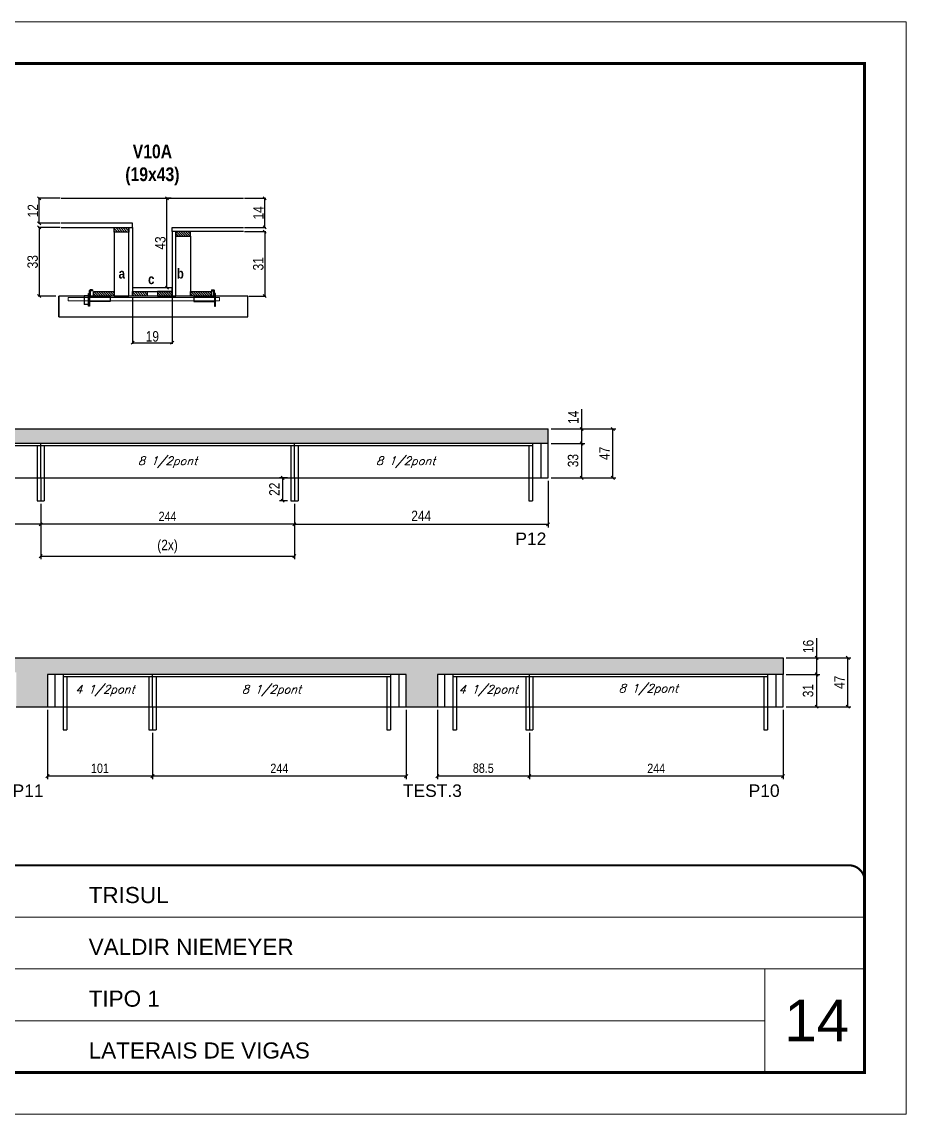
# Model space of a CAD drawing. Extents: x 3330 to 22105, y 1197 to 30204.
# Drawn here: x 5563 to 6413, y 25317 to 26367 of the extents above; entities that cross this region are included whole.
import ezdxf

# ---------------------------------------------------------------- set-up
doc = ezdxf.new("R2010")
doc.units = 0
doc.linetypes.add('CONTINUO', pattern=[0])
doc.linetypes.add('DASHED', pattern=[0.75, 0.5, -0.25])
for name, color, linetype in [('5', 5, 'Continuous'), ('barrote', 251, 'Continuous'), ('COTA', 241, 'Continuous'), ('detalhes', 4, 'Continuous'), ('NOMENCLATURA', 7, 'Continuous'), ('Painéis', 200, 'Continuous'), ('presilha', 1, 'Continuous'), ('SARR_2.2x10', 60, 'Continuous'), ('SARR_2.2x7', 40, 'Continuous'), ('SARR_3.5x7', 81, 'Continuous'), ('texto', 7, 'Continuous')]:
    doc.layers.add(name, color=color, linetype=linetype)
for name, color, linetype, lineweight in [('CARIMBO', 255, 'Continuous', 9), ('CONCRETO', 251, 'Continuous', 25), ('Folhas', 255, 'Continuous', 9), ('SARRAFO DE PRESSAO', 251, 'DASHED', 9), ('SCO-___-LAJ', 2, 'Continuous', 0)]:
    doc.layers.add(name, color=color, linetype=linetype, lineweight=lineweight)
doc.styles.add('ARIAL', font='arial.ttf')
doc.styles.add('COTA TECNICA', font='techl___.ttf', dxfattribs={"height": 10})
doc.styles.add('COTA TECNICA 2X', font='techl___.ttf', dxfattribs={"height": 10})
doc.styles.add('COTA TECNICA-50', font='techl___.ttf', dxfattribs={"height": 9})
doc.styles.add('Romans', font='romans.shx')
doc.styles.get("Standard").update_dxf_attribs({"font": 'arial.ttf'})
doc.styles.add('TECNICA', font='techb___.ttf', dxfattribs={"height": 10})
doc.dimstyles.new('COTA PAINEL-50', dxfattribs={"dimtxt": 9, "dimasz": 3, "dimexe": 3, "dimexo": 3, "dimgap": 3, "dimtad": 1, "dimdec": 1, "dimzin": 12, "dimdsep": 46, "dimtxsty": 'COTA TECNICA-50', "dimblk1": 'OBLIQUE', "dimblk2": 'OBLIQUE', "dimsah": 1, "dimcen": 0.9, "dimclrd": 4, "dimclre": 4, "dimclrt": 240, "dimadec": 1, "dimazin": 3, "dimtfac": 1, "dimtdec": 1, "dimtmove": 0, "dimatfit": 3, "dimfxl": 1, "dimtolj": 1, "dimtzin": 12, "dimarcsym": 0})
doc.dimstyles.new('PAINEL', dxfattribs={"dimtxt": 10, "dimasz": 3, "dimexe": 3, "dimexo": 3, "dimgap": 3, "dimtad": 1, "dimdec": 1, "dimzin": 12, "dimdsep": 46, "dimtxsty": 'COTA TECNICA', "dimblk1": 'OBLIQUE', "dimblk2": 'OBLIQUE', "dimsah": 1, "dimcen": 0.9, "dimclrd": 4, "dimclre": 4, "dimclrt": 240, "dimadec": 1, "dimazin": 3, "dimtfac": 1, "dimtdec": 1, "dimtmove": 0, "dimatfit": 3, "dimfxl": 1, "dimtolj": 1, "dimtzin": 12, "dimarcsym": 0})
doc.dimstyles.new('SECAO', dxfattribs={"dimscale": 0.333333, "dimtxt": 5, "dimasz": 9, "dimexe": 3, "dimexo": 3, "dimgap": 3, "dimtad": 1, "dimdec": 1, "dimlfac": 0.5, "dimzin": 12, "dimdsep": 46, "dimtxsty": 'COTA TECNICA 2X', "dimblk1": 'OBLIQUE', "dimblk2": 'OBLIQUE', "dimsah": 1, "dimcen": 0.9, "dimclrd": 4, "dimclre": 4, "dimclrt": 240, "dimadec": 1, "dimazin": 3, "dimtfac": 1, "dimtdec": 1, "dimtmove": 0, "dimatfit": 3, "dimfxl": 1, "dimtolj": 1, "dimtzin": 12, "dimarcsym": 0})

# ---------------------------------------------------------------- blocks, each defined once
blk = doc.blocks.new('9999999999')
at = {"color": 30, "linetype": 'CONTINUO'}
for p, q in [((98564.6, 34379.6), (99584, 34379.6)), ((98564.6, 34329.8), (99488, 34329.8)), ((99584, 34329.8), (99488, 34329.8)), ((99488, 34329.8), (99488, 34230.2)), ((98564.6, 34280), (99488, 34280))]:
    blk.add_line(p, q, dxfattribs=at)
at = {"color": 30, "linetype": 'CONTINUO', "const_width": 2}
blk.add_lwpolyline([(99584, 34230.2), (99584, 34414.4, 0.414214), (99569, 34429.4), (98229, 34429.4, 0.414214), (98214, 34414.4), (98214, 34245.2, 0.414214), (98229, 34230.2), (99584, 34230.2)], format="xyb", dxfattribs=at)
at = {"layer": 'Folhas'}
blk.add_lwpolyline([(98139, 34190.2), (99624, 34190.2), (99624, 35240.2), (98139, 35240.2)], close=True, dxfattribs=at)
at = {"layer": 'Folhas', "color": 30, "const_width": 3}
blk.add_lwpolyline([(98214, 34230.2), (99584, 34230.2), (99584, 35200.2), (98214, 35200.2)], close=True, dxfattribs=at)
at = {"color": 7, "linetype": 'Continuous', "ltscale": 5, "style": 'ARIAL'}
for s, height, p in [('TRISUL', 15.48, (98837.7, 34393.1)), ('VALDIR NIEMEYER', 15.483, (98837.7, 34343.3)), ('TIPO 1', 15.48, (98837.7, 34293.5)), ('LATERAIS DE VIGAS', 15.483, (98837.7, 34243.7))]:
    blk.add_text(s, height=height, dxfattribs=at).set_placement(p)
blk = doc.blocks.new('PRESILHA METÁLICA 1')
at = {"layer": 'presilha'}
for p, q in [((7.5, 10.6), (7.5, 19.9)), ((12, 21), (8.6, 21)), ((9, 11.6), (9, 18.9)), ((12, 19.5), (9.6, 19.5)), ((12, 21), (12, 19.5)), ((0, 13), (6, 13)), ((0, 13), (0, 0)), ((6, 0), (0, 0)), ((6, 15.5), (7.5, 15.5)), ((6, -2.5), (6, 15.5)), ((6, 13), (6, 0)), ((7.5, 15.5), (7.5, -2.5)), ((37.5, 4.1), (7.5, 4.1)), ((37.5, 11), (9.6, 11)), ((37.5, 11), (37.5, 4.1)), ((7.5, -2.5), (6, -2.5))]:
    blk.add_line(p, q, dxfattribs=at)
for centre, radius, start, end in [((8.6, 19.9), 1.14, 90, 180), ((9.6, 18.9), 0.57, 90, 180), ((9.6, 11.6), 0.57, 180, 270)]:
    blk.add_arc(centre, radius, start, end, dxfattribs=at)
blk = doc.blocks.new('PRESILHA METÁLICA 2')
at = {"layer": 'presilha'}
for p, q in [((-5.2, 23.5), (-5.2, 22)), ((-5.2, 23.5), (-1.9, 23.5)), ((-5.2, 22), (-2.8, 22)), ((-2.2, 14.1), (-2.2, 21.4)), ((0.8, 18), (-0.8, 18)), ((-0.8, 18), (-0.8, 0)), ((-0.8, 14.6), (-0.8, 22.4)), ((0.8, 0), (0.8, 18)), ((-30.8, 13.5), (-30.8, 6.6)), ((-30.8, 13.5), (-2.8, 13.5)), ((-30.8, 6.6), (-0.8, 6.6)), ((-0.8, 0), (0.8, 0))]:
    blk.add_line(p, q, dxfattribs=at)
for centre, radius, start, end in [((-2.8, 21.4), 0.57, 0, 90), ((-1.9, 22.4), 1.14, 0, 90), ((-2.8, 14.1), 0.57, 270, 0)]:
    blk.add_arc(centre, radius, start, end, dxfattribs=at)
blk = doc.blocks.new('_Oblique')
at = {"color": 0, "linetype": 'ByBlock', "lineweight": -2}
blk.add_line((-0.5, -0.5), (0.5, 0.5), dxfattribs=at)
blk = doc.blocks.new('*D1916')
at = {"layer": 'COTA', "color": 4, "lineweight": -2, "transparency": 16777216}
for p, q in [((5776.9, 26165.8), (5797.3, 26165.8)), ((5796.3, 26165.8), (5796.3, 26103.8)), ((5781, 26103.8), (5797.3, 26103.8))]:
    blk.add_line(p, q, dxfattribs=at)
at = {"layer": 'Defpoints', "color": 0, "transparency": 16777216}
for p in [(5775.9, 26165.8), (5780, 26103.8), (5796.3, 26103.8)]:
    blk.add_point(p, dxfattribs=at)
at = {"layer": 'COTA', "color": 4, "lineweight": -2, "transparency": 16777216, "xscale": 3, "yscale": 3, "zscale": 3}
for p, rotation in [((5796.3, 26165.8), 90), ((5796.3, 26103.8), 270)]:
    blk.add_blockref('_Oblique', p, dxfattribs=dict(at, rotation=rotation))
at = {"layer": 'COTA', "color": 240, "transparency": 16777216, "insert": (5790.1, 26134.8), "char_height": 10, "attachment_point": 5, "rotation": 90, "style": 'COTA TECNICA 2X'}
blk.add_mtext('\\A1;31', dxfattribs=at)
blk = doc.blocks.new('*D1917')
at = {"layer": 'COTA', "color": 4, "lineweight": -2, "transparency": 16777216}
for p, q in [((5776.9, 26197.8), (5797.3, 26197.8)), ((5796.3, 26169.8), (5796.3, 26197.8)), ((5776.9, 26169.8), (5797.3, 26169.8))]:
    blk.add_line(p, q, dxfattribs=at)
at = {"layer": 'Defpoints', "color": 0, "transparency": 16777216}
for p in [(5775.9, 26197.8), (5796.3, 26197.8), (5775.9, 26169.8)]:
    blk.add_point(p, dxfattribs=at)
at = {"layer": 'COTA', "color": 4, "lineweight": -2, "transparency": 16777216, "xscale": 3, "yscale": 3, "zscale": 3}
for p, rotation in [((5796.3, 26197.8), 90), ((5796.3, 26169.8), 270)]:
    blk.add_blockref('_Oblique', p, dxfattribs=dict(at, rotation=rotation))
at = {"layer": 'COTA', "color": 240, "transparency": 16777216, "insert": (5790.2, 26183.8), "char_height": 10, "attachment_point": 5, "rotation": 90, "style": 'COTA TECNICA 2X'}
blk.add_mtext('\\A1;14', dxfattribs=at)
blk = doc.blocks.new('*D1918')
at = {"layer": 'COTA', "color": 4, "lineweight": -2, "transparency": 16777216}
for p, q in [((5599.5, 26169.8), (5578.3, 26169.8)), ((5579.3, 26169.8), (5579.3, 26103.8)), ((5595.4, 26103.8), (5578.3, 26103.8))]:
    blk.add_line(p, q, dxfattribs=at)
at = {"layer": 'Defpoints', "color": 0, "transparency": 16777216}
for p in [(5600.5, 26169.8), (5579.3, 26103.8), (5596.4, 26103.8)]:
    blk.add_point(p, dxfattribs=at)
at = {"layer": 'COTA', "color": 4, "lineweight": -2, "transparency": 16777216, "xscale": 3, "yscale": 3, "zscale": 3}
for p, rotation in [((5579.3, 26169.8), 90), ((5579.3, 26103.8), 270)]:
    blk.add_blockref('_Oblique', p, dxfattribs=dict(at, rotation=rotation))
at = {"layer": 'COTA', "color": 240, "transparency": 16777216, "insert": (5573.1, 26136.8), "char_height": 10, "attachment_point": 5, "rotation": 90, "style": 'COTA TECNICA 2X'}
blk.add_mtext('\\A1;33', dxfattribs=at)
blk = doc.blocks.new('*D1919')
at = {"layer": 'COTA', "color": 4, "lineweight": -2, "transparency": 16777216}
for p, q in [((5706.2, 26197.8), (5701.2, 26197.8)), ((5702.2, 26111.8), (5702.2, 26197.8)), ((5706.2, 26111.8), (5701.2, 26111.8))]:
    blk.add_line(p, q, dxfattribs=at)
at = {"layer": 'Defpoints', "color": 0, "transparency": 16777216}
for p in [(5702.2, 26197.8), (5707.2, 26197.8), (5707.2, 26111.8)]:
    blk.add_point(p, dxfattribs=at)
at = {"layer": 'COTA', "color": 4, "lineweight": -2, "transparency": 16777216, "xscale": 3, "yscale": 3, "zscale": 3}
for p, rotation in [((5702.2, 26197.8), 90), ((5702.2, 26111.8), 270)]:
    blk.add_blockref('_Oblique', p, dxfattribs=dict(at, rotation=rotation))
at = {"layer": 'COTA', "color": 240, "transparency": 16777216, "insert": (5695.9, 26154.8), "char_height": 10, "attachment_point": 5, "rotation": 90, "style": 'COTA TECNICA 2X'}
blk.add_mtext('\\A1;43', dxfattribs=at)
blk = doc.blocks.new('*D1920')
at = {"layer": 'COTA', "color": 4, "lineweight": -2, "transparency": 16777216}
for p, q in [((5599.5, 26197.8), (5578.3, 26197.8)), ((5579.3, 26173.8), (5579.3, 26197.8)), ((5599.5, 26173.8), (5578.3, 26173.8))]:
    blk.add_line(p, q, dxfattribs=at)
at = {"layer": 'Defpoints', "color": 0, "transparency": 16777216}
for p in [(5579.3, 26197.8), (5600.5, 26197.8), (5600.5, 26173.8)]:
    blk.add_point(p, dxfattribs=at)
at = {"layer": 'COTA', "color": 4, "lineweight": -2, "transparency": 16777216, "xscale": 3, "yscale": 3, "zscale": 3}
for p, rotation in [((5579.3, 26197.8), 90), ((5579.3, 26173.8), 270)]:
    blk.add_blockref('_Oblique', p, dxfattribs=dict(at, rotation=rotation))
at = {"layer": 'COTA', "color": 240, "transparency": 16777216, "insert": (5573.3, 26185.8), "char_height": 10, "attachment_point": 5, "rotation": 90, "style": 'COTA TECNICA 2X'}
blk.add_mtext('\\A1;12', dxfattribs=at)
blk = doc.blocks.new('*D1921')
at = {"layer": 'COTA', "color": 4, "lineweight": -2, "transparency": 16777216}
for p, q in [((5669.2, 26102.8), (5669.2, 26058)), ((5707.2, 26102.8), (5707.2, 26058)), ((5669.2, 26059), (5707.2, 26059))]:
    blk.add_line(p, q, dxfattribs=at)
at = {"layer": 'Defpoints', "color": 0, "transparency": 16777216}
for p in [(5669.2, 26103.8), (5707.2, 26103.8), (5707.2, 26059)]:
    blk.add_point(p, dxfattribs=at)
at = {"layer": 'COTA', "color": 4, "lineweight": -2, "transparency": 16777216, "xscale": 3, "yscale": 3, "zscale": 3, "rotation": 180}
blk.add_blockref('_Oblique', (5669.2, 26059), dxfattribs=at)
at = {"layer": 'COTA', "color": 4, "lineweight": -2, "transparency": 16777216, "xscale": 3, "yscale": 3, "zscale": 3}
blk.add_blockref('_Oblique', (5707.2, 26059), dxfattribs=at)
at = {"layer": 'COTA', "color": 240, "transparency": 16777216, "insert": (5688.2, 26065), "char_height": 10, "attachment_point": 5, "style": 'COTA TECNICA 2X'}
blk.add_mtext('\\A1;19', dxfattribs=at)
blk = doc.blocks.new('*D1942')
at = {"layer": 'COTA', "color": 4, "linetype": 'ByBlock', "lineweight": -2, "transparency": 16777216}
for p, q in [((5580.8, 25904.1), (5580.8, 25881.4)), ((5824.8, 25904.1), (5824.8, 25881.4)), ((5824.8, 25884.4), (5580.8, 25884.4))]:
    blk.add_line(p, q, dxfattribs=at)
at = {"layer": 'Defpoints', "color": 0, "linetype": 'ByBlock', "transparency": 16777216}
for p in [(5580.8, 25907.1), (5824.8, 25907.1), (5580.8, 25884.4)]:
    blk.add_point(p, dxfattribs=at)
at = {"layer": 'COTA', "color": 4, "linetype": 'ByBlock', "lineweight": -2, "transparency": 16777216, "xscale": 3, "yscale": 3, "zscale": 3, "rotation": 180}
blk.add_blockref('_Oblique', (5580.8, 25884.4), dxfattribs=at)
at = {"layer": 'COTA', "color": 4, "linetype": 'ByBlock', "lineweight": -2, "transparency": 16777216, "xscale": 3, "yscale": 3, "zscale": 3}
blk.add_blockref('_Oblique', (5824.8, 25884.4), dxfattribs=at)
at = {"layer": 'COTA', "color": 240, "linetype": 'ByBlock', "transparency": 16777216, "insert": (5702.8, 25892), "char_height": 9, "attachment_point": 5, "style": 'COTA TECNICA-50'}
blk.add_mtext('\\A1;244', dxfattribs=at)
blk = doc.blocks.new('*D1943')
at = {"layer": 'COTA', "color": 4, "linetype": 'ByBlock', "lineweight": -2, "transparency": 16777216}
for p, q in [((5448.3, 25926.1), (5448.3, 25881.4)), ((5580.8, 25904.1), (5580.8, 25881.4)), ((5580.8, 25884.4), (5448.3, 25884.4))]:
    blk.add_line(p, q, dxfattribs=at)
at = {"layer": 'Defpoints', "color": 0, "linetype": 'ByBlock', "transparency": 16777216}
for p in [(5448.3, 25929.1), (5580.8, 25907.1), (5448.3, 25884.4)]:
    blk.add_point(p, dxfattribs=at)
at = {"layer": 'COTA', "color": 4, "linetype": 'ByBlock', "lineweight": -2, "transparency": 16777216, "xscale": 3, "yscale": 3, "zscale": 3, "rotation": 180}
blk.add_blockref('_Oblique', (5448.3, 25884.4), dxfattribs=at)
at = {"layer": 'COTA', "color": 4, "linetype": 'ByBlock', "lineweight": -2, "transparency": 16777216, "xscale": 3, "yscale": 3, "zscale": 3}
blk.add_blockref('_Oblique', (5580.8, 25884.4), dxfattribs=at)
at = {"layer": 'COTA', "color": 240, "linetype": 'ByBlock', "transparency": 16777216, "insert": (5514.5, 25892.1), "char_height": 9, "attachment_point": 5, "style": 'COTA TECNICA-50'}
blk.add_mtext('\\A1;132.5', dxfattribs=at)
blk = doc.blocks.new('*D1944')
at = {"layer": 'COTA', "color": 4, "linetype": 'ByBlock', "lineweight": -2, "transparency": 16777216}
for p, q in [((6068.8, 25926.1), (6068.8, 25881.4)), ((5824.8, 25904.1), (5824.8, 25881.4)), ((5824.8, 25884.4), (6068.8, 25884.4))]:
    blk.add_line(p, q, dxfattribs=at)
at = {"layer": 'Defpoints', "color": 0, "linetype": 'ByBlock', "transparency": 16777216}
for p in [(6068.8, 25929.1), (5824.8, 25907.1), (6068.8, 25884.4)]:
    blk.add_point(p, dxfattribs=at)
at = {"layer": 'COTA', "color": 4, "linetype": 'ByBlock', "lineweight": -2, "transparency": 16777216, "xscale": 3, "yscale": 3, "zscale": 3, "rotation": 180}
blk.add_blockref('_Oblique', (5824.8, 25884.4), dxfattribs=at)
at = {"layer": 'COTA', "color": 4, "linetype": 'ByBlock', "lineweight": -2, "transparency": 16777216, "xscale": 3, "yscale": 3, "zscale": 3}
blk.add_blockref('_Oblique', (6068.8, 25884.4), dxfattribs=at)
at = {"layer": 'COTA', "color": 240, "linetype": 'ByBlock', "transparency": 16777216, "insert": (5946.8, 25892.5), "char_height": 10, "attachment_point": 5, "style": 'COTA TECNICA'}
blk.add_mtext('\\A1;244', dxfattribs=at)
blk = doc.blocks.new('*D1945')
at = {"layer": 'COTA', "color": 4, "linetype": 'ByBlock', "lineweight": -2, "transparency": 16777216}
for p, q in [((6071.8, 25962.1), (6104.2, 25962.1)), ((6101.2, 25929.1), (6101.2, 25962.1)), ((6071.8, 25929.1), (6104.2, 25929.1))]:
    blk.add_line(p, q, dxfattribs=at)
at = {"layer": 'Defpoints', "color": 0, "linetype": 'ByBlock', "transparency": 16777216}
for p in [(6068.8, 25962.1), (6101.2, 25962.1), (6068.8, 25929.1)]:
    blk.add_point(p, dxfattribs=at)
at = {"layer": 'COTA', "color": 4, "linetype": 'ByBlock', "lineweight": -2, "transparency": 16777216, "xscale": 3, "yscale": 3, "zscale": 3}
for p, rotation in [((6101.2, 25962.1), 90), ((6101.2, 25929.1), 270)]:
    blk.add_blockref('_Oblique', p, dxfattribs=dict(at, rotation=rotation))
at = {"layer": 'COTA', "color": 240, "linetype": 'ByBlock', "transparency": 16777216, "insert": (6092.9, 25945.6), "char_height": 10, "attachment_point": 5, "rotation": 90, "style": 'COTA TECNICA'}
blk.add_mtext('\\A1;33', dxfattribs=at)
blk = doc.blocks.new('*D1946')
at = {"layer": 'COTA', "color": 4, "linetype": 'ByBlock', "lineweight": -2, "transparency": 16777216}
for p, q in [((6101.2, 25976.1), (6101.2, 25995.2)), ((6071.8, 25976.1), (6104.2, 25976.1)), ((6101.2, 25962.1), (6101.2, 25976.1)), ((6071.8, 25962.1), (6104.2, 25962.1))]:
    blk.add_line(p, q, dxfattribs=at)
at = {"layer": 'Defpoints', "color": 0, "linetype": 'ByBlock', "transparency": 16777216}
for p in [(6068.8, 25976.1), (6101.2, 25976.1), (6068.8, 25962.1)]:
    blk.add_point(p, dxfattribs=at)
at = {"layer": 'COTA', "color": 4, "linetype": 'ByBlock', "lineweight": -2, "transparency": 16777216, "xscale": 3, "yscale": 3, "zscale": 3}
for p, rotation in [((6101.2, 25976.1), 90), ((6101.2, 25962.1), 270)]:
    blk.add_blockref('_Oblique', p, dxfattribs=dict(at, rotation=rotation))
at = {"layer": 'COTA', "color": 240, "linetype": 'ByBlock', "transparency": 16777216, "insert": (6093.1, 25987.2), "char_height": 10, "attachment_point": 5, "rotation": 90, "style": 'COTA TECNICA'}
blk.add_mtext('\\A1;14', dxfattribs=at)
blk = doc.blocks.new('*D1947')
at = {"layer": 'COTA', "color": 4, "linetype": 'ByBlock', "lineweight": -2, "transparency": 16777216}
for p, q in [((6071.8, 25976.1), (6134.1, 25976.1)), ((6131.1, 25929.1), (6131.1, 25976.1)), ((6071.8, 25929.1), (6134.1, 25929.1))]:
    blk.add_line(p, q, dxfattribs=at)
at = {"layer": 'Defpoints', "color": 0, "linetype": 'ByBlock', "transparency": 16777216}
for p in [(6068.8, 25976.1), (6131.1, 25976.1), (6068.8, 25929.1)]:
    blk.add_point(p, dxfattribs=at)
at = {"layer": 'COTA', "color": 4, "linetype": 'ByBlock', "lineweight": -2, "transparency": 16777216, "xscale": 3, "yscale": 3, "zscale": 3}
for p, rotation in [((6131.1, 25976.1), 90), ((6131.1, 25929.1), 270)]:
    blk.add_blockref('_Oblique', p, dxfattribs=dict(at, rotation=rotation))
at = {"layer": 'COTA', "color": 240, "linetype": 'ByBlock', "transparency": 16777216, "insert": (6123, 25952.6), "char_height": 10, "attachment_point": 5, "rotation": 90, "style": 'COTA TECNICA'}
blk.add_mtext('\\A1;47', dxfattribs=at)
blk = doc.blocks.new('*D1952')
at = {"layer": 'COTA', "color": 4, "linetype": 'ByBlock', "lineweight": -2, "transparency": 16777216}
for p, q in [((5932.3, 25706), (5932.3, 25639.3)), ((5688.3, 25684), (5688.3, 25639.3)), ((5932.3, 25642.3), (5688.3, 25642.3))]:
    blk.add_line(p, q, dxfattribs=at)
at = {"layer": 'Defpoints', "color": 0, "linetype": 'ByBlock', "transparency": 16777216}
for p in [(5932.3, 25709), (5688.3, 25687), (5688.3, 25642.3)]:
    blk.add_point(p, dxfattribs=at)
at = {"layer": 'COTA', "color": 4, "linetype": 'ByBlock', "lineweight": -2, "transparency": 16777216, "xscale": 3, "yscale": 3, "zscale": 3, "rotation": 180}
blk.add_blockref('_Oblique', (5688.3, 25642.3), dxfattribs=at)
at = {"layer": 'COTA', "color": 4, "linetype": 'ByBlock', "lineweight": -2, "transparency": 16777216, "xscale": 3, "yscale": 3, "zscale": 3}
blk.add_blockref('_Oblique', (5932.3, 25642.3), dxfattribs=at)
at = {"layer": 'COTA', "color": 240, "linetype": 'ByBlock', "transparency": 16777216, "insert": (5810.3, 25649.8), "char_height": 9, "attachment_point": 5, "style": 'COTA TECNICA-50'}
blk.add_mtext('\\A1;244', dxfattribs=at)
blk = doc.blocks.new('*D1953')
at = {"layer": 'COTA', "color": 4, "linetype": 'ByBlock', "lineweight": -2, "transparency": 16777216}
for p, q in [((5587.3, 25706), (5587.3, 25639.3)), ((5688.3, 25684), (5688.3, 25639.3)), ((5688.3, 25642.3), (5587.3, 25642.3))]:
    blk.add_line(p, q, dxfattribs=at)
at = {"layer": 'Defpoints', "color": 0, "linetype": 'ByBlock', "transparency": 16777216}
for p in [(5587.3, 25709), (5688.3, 25687), (5587.3, 25642.3)]:
    blk.add_point(p, dxfattribs=at)
at = {"layer": 'COTA', "color": 4, "linetype": 'ByBlock', "lineweight": -2, "transparency": 16777216, "xscale": 3, "yscale": 3, "zscale": 3, "rotation": 180}
blk.add_blockref('_Oblique', (5587.3, 25642.3), dxfattribs=at)
at = {"layer": 'COTA', "color": 4, "linetype": 'ByBlock', "lineweight": -2, "transparency": 16777216, "xscale": 3, "yscale": 3, "zscale": 3}
blk.add_blockref('_Oblique', (5688.3, 25642.3), dxfattribs=at)
at = {"layer": 'COTA', "color": 240, "linetype": 'ByBlock', "transparency": 16777216, "insert": (5637.8, 25649.8), "char_height": 9, "attachment_point": 5, "style": 'COTA TECNICA-50'}
blk.add_mtext('\\A1;101', dxfattribs=at)
blk = doc.blocks.new('*D1954')
at = {"layer": 'COTA', "color": 4, "linetype": 'ByBlock', "lineweight": -2, "transparency": 16777216}
for p, q in [((6294.8, 25706), (6294.8, 25639.3)), ((6050.8, 25684), (6050.8, 25639.3)), ((6294.8, 25642.3), (6050.8, 25642.3))]:
    blk.add_line(p, q, dxfattribs=at)
at = {"layer": 'Defpoints', "color": 0, "linetype": 'ByBlock', "transparency": 16777216}
for p in [(6294.8, 25709), (6050.8, 25687), (6050.8, 25642.3)]:
    blk.add_point(p, dxfattribs=at)
at = {"layer": 'COTA', "color": 4, "linetype": 'ByBlock', "lineweight": -2, "transparency": 16777216, "xscale": 3, "yscale": 3, "zscale": 3, "rotation": 180}
blk.add_blockref('_Oblique', (6050.8, 25642.3), dxfattribs=at)
at = {"layer": 'COTA', "color": 4, "linetype": 'ByBlock', "lineweight": -2, "transparency": 16777216, "xscale": 3, "yscale": 3, "zscale": 3}
blk.add_blockref('_Oblique', (6294.8, 25642.3), dxfattribs=at)
at = {"layer": 'COTA', "color": 240, "linetype": 'ByBlock', "transparency": 16777216, "insert": (6172.8, 25649.8), "char_height": 9, "attachment_point": 5, "style": 'COTA TECNICA-50'}
blk.add_mtext('\\A1;244', dxfattribs=at)
blk = doc.blocks.new('*D1955')
at = {"layer": 'COTA', "color": 4, "linetype": 'ByBlock', "lineweight": -2, "transparency": 16777216}
for p, q in [((5962.3, 25706), (5962.3, 25639.3)), ((6050.8, 25684), (6050.8, 25639.3)), ((6050.8, 25642.3), (5962.3, 25642.3))]:
    blk.add_line(p, q, dxfattribs=at)
at = {"layer": 'Defpoints', "color": 0, "linetype": 'ByBlock', "transparency": 16777216}
for p in [(5962.3, 25709), (6050.8, 25687), (5962.3, 25642.3)]:
    blk.add_point(p, dxfattribs=at)
at = {"layer": 'COTA', "color": 4, "linetype": 'ByBlock', "lineweight": -2, "transparency": 16777216, "xscale": 3, "yscale": 3, "zscale": 3, "rotation": 180}
blk.add_blockref('_Oblique', (5962.3, 25642.3), dxfattribs=at)
at = {"layer": 'COTA', "color": 4, "linetype": 'ByBlock', "lineweight": -2, "transparency": 16777216, "xscale": 3, "yscale": 3, "zscale": 3}
blk.add_blockref('_Oblique', (6050.8, 25642.3), dxfattribs=at)
at = {"layer": 'COTA', "color": 240, "linetype": 'ByBlock', "transparency": 16777216, "insert": (6006.5, 25649.9), "char_height": 9, "attachment_point": 5, "style": 'COTA TECNICA-50'}
blk.add_mtext('\\A1;88.5', dxfattribs=at)
blk = doc.blocks.new('*D1956')
at = {"layer": 'COTA', "color": 4, "linetype": 'ByBlock', "lineweight": -2, "transparency": 16777216}
for p, q in [((6297.8, 25740), (6330.2, 25740)), ((6327.2, 25709), (6327.2, 25740)), ((6297.8, 25709), (6330.2, 25709))]:
    blk.add_line(p, q, dxfattribs=at)
at = {"layer": 'Defpoints', "color": 0, "linetype": 'ByBlock', "transparency": 16777216}
for p in [(6294.8, 25740), (6327.2, 25740), (6294.8, 25709)]:
    blk.add_point(p, dxfattribs=at)
at = {"layer": 'COTA', "color": 4, "linetype": 'ByBlock', "lineweight": -2, "transparency": 16777216, "xscale": 3, "yscale": 3, "zscale": 3}
for p, rotation in [((6327.2, 25740), 90), ((6327.2, 25709), 270)]:
    blk.add_blockref('_Oblique', p, dxfattribs=dict(at, rotation=rotation))
at = {"layer": 'COTA', "color": 240, "linetype": 'ByBlock', "transparency": 16777216, "insert": (6318.9, 25724.5), "char_height": 10, "attachment_point": 5, "rotation": 90, "style": 'COTA TECNICA'}
blk.add_mtext('\\A1;31', dxfattribs=at)
blk = doc.blocks.new('*D1957')
at = {"layer": 'COTA', "color": 4, "linetype": 'ByBlock', "lineweight": -2, "transparency": 16777216}
for p, q in [((6327.2, 25756), (6327.2, 25775)), ((6297.8, 25756), (6330.2, 25756)), ((6327.2, 25740), (6327.2, 25756)), ((6297.8, 25740), (6330.2, 25740))]:
    blk.add_line(p, q, dxfattribs=at)
at = {"layer": 'Defpoints', "color": 0, "linetype": 'ByBlock', "transparency": 16777216}
for p in [(6294.8, 25756), (6327.2, 25756), (6294.8, 25740)]:
    blk.add_point(p, dxfattribs=at)
at = {"layer": 'COTA', "color": 4, "linetype": 'ByBlock', "lineweight": -2, "transparency": 16777216, "xscale": 3, "yscale": 3, "zscale": 3}
for p, rotation in [((6327.2, 25756), 90), ((6327.2, 25740), 270)]:
    blk.add_blockref('_Oblique', p, dxfattribs=dict(at, rotation=rotation))
at = {"layer": 'COTA', "color": 240, "linetype": 'ByBlock', "transparency": 16777216, "insert": (6319.1, 25767), "char_height": 10, "attachment_point": 5, "rotation": 90, "style": 'COTA TECNICA'}
blk.add_mtext('\\A1;16', dxfattribs=at)
blk = doc.blocks.new('*D3221')
at = {"layer": 'COTA', "color": 4, "linetype": 'ByBlock', "lineweight": -2, "transparency": 16777216}
for p, q in [((6297.8, 25756), (6360.1, 25756)), ((6357.1, 25709), (6357.1, 25756)), ((6297.8, 25709), (6360.1, 25709))]:
    blk.add_line(p, q, dxfattribs=at)
at = {"layer": 'Defpoints', "color": 0, "linetype": 'ByBlock', "transparency": 16777216}
for p in [(6294.8, 25756), (6357.1, 25756), (6294.8, 25709)]:
    blk.add_point(p, dxfattribs=at)
at = {"layer": 'COTA', "color": 4, "linetype": 'ByBlock', "lineweight": -2, "transparency": 16777216, "xscale": 3, "yscale": 3, "zscale": 3}
for p, rotation in [((6357.1, 25756), 90), ((6357.1, 25709), 270)]:
    blk.add_blockref('_Oblique', p, dxfattribs=dict(at, rotation=rotation))
at = {"layer": 'COTA', "color": 240, "linetype": 'ByBlock', "transparency": 16777216, "insert": (6349, 25732.5), "char_height": 10, "attachment_point": 5, "rotation": 90, "style": 'COTA TECNICA'}
blk.add_mtext('\\A1;47', dxfattribs=at)
blk = doc.blocks.new('*D3036')
at = {"layer": 'COTA', "color": 4, "linetype": 'ByBlock', "lineweight": -2, "transparency": 16777216}
for p, q in [((5580.8, 25904.1), (5580.8, 25850.8)), ((5824.8, 25904.1), (5824.8, 25850.8)), ((5580.8, 25853.8), (5824.8, 25853.8))]:
    blk.add_line(p, q, dxfattribs=at)
at = {"layer": 'Defpoints', "color": 0, "linetype": 'ByBlock', "transparency": 16777216}
for p in [(5580.8, 25907.1), (5824.8, 25907.1), (5824.8, 25853.8)]:
    blk.add_point(p, dxfattribs=at)
at = {"layer": 'COTA', "color": 4, "linetype": 'ByBlock', "lineweight": -2, "transparency": 16777216, "xscale": 3, "yscale": 3, "zscale": 3, "rotation": 180}
blk.add_blockref('_Oblique', (5580.8, 25853.8), dxfattribs=at)
at = {"layer": 'COTA', "color": 4, "linetype": 'ByBlock', "lineweight": -2, "transparency": 16777216, "xscale": 3, "yscale": 3, "zscale": 3}
blk.add_blockref('_Oblique', (5824.8, 25853.8), dxfattribs=at)
at = {"layer": 'COTA', "color": 240, "linetype": 'ByBlock', "transparency": 16777216, "insert": (5702.8, 25863), "char_height": 10, "attachment_point": 5, "style": 'COTA TECNICA'}
blk.add_mtext('\\A1;(2x)', dxfattribs=at)
blk = doc.blocks.new('*D3055')
at = {"layer": 'COTA', "color": 4, "linetype": 'ByBlock', "lineweight": -2, "transparency": 16777216}
for p, q in [((5818.3, 25929.1), (5810.6, 25929.1)), ((5813.6, 25907.1), (5813.6, 25929.1)), ((5818.3, 25907.1), (5810.6, 25907.1))]:
    blk.add_line(p, q, dxfattribs=at)
at = {"layer": 'Defpoints', "color": 0, "linetype": 'ByBlock', "transparency": 16777216}
for p in [(5813.6, 25929.1), (5821.3, 25929.1), (5821.3, 25907.1)]:
    blk.add_point(p, dxfattribs=at)
at = {"layer": 'COTA', "color": 4, "linetype": 'ByBlock', "lineweight": -2, "transparency": 16777216, "xscale": 3, "yscale": 3, "zscale": 3}
for p, rotation in [((5813.6, 25929.1), 90), ((5813.6, 25907.1), 270)]:
    blk.add_blockref('_Oblique', p, dxfattribs=dict(at, rotation=rotation))
at = {"layer": 'COTA', "color": 240, "linetype": 'ByBlock', "transparency": 16777216, "insert": (5805.6, 25918.1), "char_height": 10, "attachment_point": 5, "rotation": 90, "style": 'COTA TECNICA'}
blk.add_mtext('\\A1;22', dxfattribs=at)

msp = doc.modelspace()

# ---------------------------------------------------------------- hatches: boundary and pattern name
at = {"layer": 'COTA', "linetype": 'ByBlock'}
h = msp.add_hatch(dxfattribs=at)
h.set_pattern_fill('AR-CONC', color=256, scale=0.03)
h.set_pattern_definition([(50, (-125814.2018, -5427.082), (5.46554007, -0.47817257), [0.5715, -6.2865]), (355, (-125814.202, -5427.082), (-1.05730264, 5.73170536), [0.4572, -5.02921753]), (100.4514447, (-125813.7463, -5427.122), (4.40823741, 5.25353256), [0.48570026, -5.34270734]), (46.1842, (-125814.202, -5425.558), (8.13237123, -1.26126984), [0.85725, -9.42975]), (96.6355576, (-125813.524, -5425.663), (7.122124, 7.42278374), [0.7285507, -8.01406824]), (351.184151, (-125814.202, -5425.558), (7.122124, 7.42278374), [0.685799, -7.54379196]), (21, (-125813.4398, -5425.939), (4.54843174, -3.06795595), [0.5715, -6.2865]), (326, (-125813.44, -5425.939), (1.85406085, 5.52563898), [0.4572, -5.0292]), (71.451445, (-125813.0607, -5426.195), (6.40249258, 2.45768307), [0.48570026, -5.34269813]), (37.5, (-125814.2018, -5427.0821), (0.092658098, 2.536651166), [0, -4.96824, 0, -5.1054, 0, -5.04825]), (7.5, (-125814.2018, -5427.0821), (2.004589875, 3.005417245), [0, -2.91084, 0, -4.85394, 0, -1.92405]), (327.5, (-125815.901, -5427.0821), (4.067717855, -0.17186232), [0, -1.905, 0, -5.9436, 0, -7.8867]), (317.5, (-125816.663, -5427.082), (4.44387544, 0.76279473), [0, -2.4765, 0, -3.94716, 0, -5.6007])])
h.paths.add_polyline_path([(5448.3, 25962.12), (6068.8, 25962.12), (6068.8, 25976.12), (5061.8, 25976.12), (5061.8, 25962.12), (5418.3, 25962.12), (5418.3, 25929.12), (5448.3, 25929.12)])
h = msp.add_hatch(dxfattribs=at)
h.set_pattern_fill('AR-CONC', color=256, scale=0.03)
h.set_pattern_definition([(50, (-125691.2733, -5427.082), (5.46554007, -0.47817257), [0.5715, -6.2865]), (355, (-125691.273, -5427.082), (-1.05730264, 5.73170536), [0.4572, -5.02921753]), (100.4514447, (-125690.818, -5427.122), (4.40823741, 5.25353256), [0.48570026, -5.34270734]), (46.1842, (-125691.273, -5425.558), (8.13237123, -1.26126984), [0.85725, -9.42975]), (96.6355576, (-125690.5956, -5425.663), (7.122124, 7.42278374), [0.7285507, -8.01406824]), (351.184151, (-125691.273, -5425.558), (7.122124, 7.42278374), [0.685799, -7.54379196]), (21, (-125690.5113, -5425.939), (4.54843174, -3.06795595), [0.5715, -6.2865]), (326, (-125690.511, -5425.939), (1.85406085, 5.52563898), [0.4572, -5.0292]), (71.451445, (-125690.132, -5426.195), (6.40249258, 2.45768307), [0.48570026, -5.34269813]), (37.5, (-125691.2733, -5427.0821), (0.092658098, 2.536651166), [0, -4.96824, 0, -5.1054, 0, -5.04825]), (7.5, (-125691.2733, -5427.0821), (2.004589875, 3.005417245), [0, -2.91084, 0, -4.85394, 0, -1.92405]), (327.5, (-125692.9725, -5427.0821), (4.067717855, -0.17186232), [0, -1.905, 0, -5.9436, 0, -7.8867]), (317.5, (-125693.7345, -5427.082), (4.44387544, 0.76279473), [0, -2.4765, 0, -3.94716, 0, -5.6007])])
h.paths.add_polyline_path([(5962.3, 25739.97), (6294.8, 25739.97), (6294.8, 25755.97), (5061.8, 25755.97), (5061.8, 25741.97), (5557.3, 25741.97), (5557.3, 25708.97), (5587.3, 25708.97), (5587.3, 25739.97), (5932.3, 25739.97), (5932.3, 25708.97), (5962.3, 25708.97)])
at = {"layer": 'SARR_2.2x10'}
h = msp.add_hatch(dxfattribs=at)
h.set_pattern_fill('ANSI31', color=256, scale=0.5, angle=90)
h.set_pattern_definition([(135, (38825.1654, -97408.3926), (-1.122532015, -1.122532015), [])])
h.paths.add_polyline_path([(5631.63, 26108.18), (5631.63, 26103.78), (5651.63, 26103.78), (5651.63, 26108.18)])
h = msp.add_hatch(dxfattribs=at)
h.set_pattern_fill('ANSI31', color=256, scale=0.5, angle=90)
h.set_pattern_definition([(135, (38918.3654, -97408.3926), (-1.122532015, -1.122532015), [])])
h.paths.add_polyline_path([(5724.83, 26108.18), (5724.83, 26103.78), (5744.83, 26103.78), (5744.83, 26108.18)])
at = {"layer": 'SARR_2.2x7'}
h = msp.add_hatch(dxfattribs=at)
h.set_pattern_fill('ANSI31', color=256, scale=0.5, angle=90)
h.set_pattern_definition([(135, (38819.1654, -97346.7926), (-1.122532015, -1.122532015), [])])
h.paths.add_polyline_path([(5665.63, 26169.78), (5665.63, 26165.38), (5651.63, 26165.38), (5651.63, 26169.78)])
h = msp.add_hatch(dxfattribs=at)
h.set_pattern_fill('ANSI31', color=256, scale=0.5, angle=90)
h.set_pattern_definition([(135, (38839.1654, -97350.7926), (-1.122532015, -1.122532015), [])])
h.paths.add_polyline_path([(5710.83, 26165.78), (5710.83, 26161.38), (5724.83, 26161.38), (5724.83, 26165.78)])
h = msp.add_hatch(dxfattribs=at)
h.set_pattern_fill('ANSI31', color=256, scale=0.5, angle=90)
h.set_pattern_definition([(135, (38904.7654, -97408.3926), (-1.122532015, -1.122532015), [])])
h.paths.add_polyline_path([(5683.23, 26103.78), (5683.23, 26108.18), (5669.23, 26108.18), (5669.23, 26103.78)])
h = msp.add_hatch(dxfattribs=at)
h.set_pattern_fill('ANSI31', color=256, scale=0.5, angle=90)
h.set_pattern_definition([(135, (38842.7654, -97408.3926), (-1.122532015, -1.122532015), [])])
h.paths.add_polyline_path([(5693.23, 26103.78), (5693.23, 26108.18), (5707.23, 26108.18), (5707.23, 26103.78)])

# ---------------------------------------------------------------- linework, layer by layer
at = {"layer": 'barrote'}
msp.add_lwpolyline([(5598.17, 26083.78), (5780.09, 26083.78), (5780.09, 26103.78), (5598.17, 26103.78)], close=True, dxfattribs=at)
at = {"layer": 'CONCRETO', "linetype": 'Continuous'}
msp.add_line((5600.53, 26197.78), (5775.93, 26197.78), dxfattribs=at)
at = {"layer": 'COTA', "linetype": 'ByBlock'}
for p, q in [((5061.8, 25976.12), (6068.8, 25976.12)), ((6068.8, 25962.12), (6068.8, 25976.12)), ((5580.8, 25929.12), (5580.8, 25907.12)), ((5824.8, 25929.12), (5824.8, 25907.12)), ((5577.3, 25907.12), (5584.3, 25907.12)), ((5821.3, 25907.12), (5828.3, 25907.12)), ((6050.3, 25907.12), (6053.8, 25907.12)), ((5061.8, 25755.97), (6294.8, 25755.97)), ((6294.8, 25755.97), (6294.8, 25739.97)), ((5557.3, 25708.97), (5587.3, 25708.97)), ((5688.3, 25708.97), (5688.3, 25686.97)), ((5932.3, 25708.97), (5962.3, 25708.97)), ((6050.8, 25708.97), (6050.8, 25686.97)), ((5602.3, 25686.97), (5605.8, 25686.97)), ((5684.8, 25686.97), (5691.8, 25686.97)), ((5913.8, 25686.97), (5917.3, 25686.97)), ((5977.3, 25686.97), (5980.8, 25686.97)), ((6047.3, 25686.97), (6054.3, 25686.97)), ((6276.3, 25686.97), (6279.8, 25686.97))]:
    msp.add_line(p, q, dxfattribs=at)
at = {"layer": 'detalhes', "color": 250}
msp.add_line((5598.17, 26083.78), (5598.17, 26103.78), dxfattribs=at)
at = {"layer": 'Painéis', "linetype": 'Continuous'}
for p, q in [((6068.8, 25962.12), (5448.3, 25962.12)), ((5580.8, 25929.12), (5580.8, 25962.12)), ((5824.8, 25929.12), (5824.8, 25962.12)), ((6068.8, 25929.12), (6068.8, 25962.12)), ((5448.3, 25929.12), (6068.8, 25929.12)), ((5587.3, 25739.97), (5587.3, 25708.97)), ((5932.3, 25739.97), (5587.3, 25739.97)), ((5688.3, 25708.97), (5688.3, 25739.97)), ((5932.3, 25708.97), (5932.3, 25739.97)), ((5962.3, 25739.97), (5962.3, 25708.97)), ((6294.8, 25739.97), (5962.3, 25739.97)), ((6050.8, 25708.97), (6050.8, 25739.97)), ((6294.8, 25708.97), (6294.8, 25739.97)), ((5587.3, 25708.97), (5932.3, 25708.97)), ((5962.3, 25708.97), (6294.8, 25708.97))]:
    msp.add_line(p, q, dxfattribs=at)
at = {"layer": 'Painéis', "linetype": 'Continuous', "elevation": 0}
for points in [[(5600.53, 26169.78), (5669.23, 26169.78), (5669.23, 26173.78), (5600.53, 26173.78)], [(5775.93, 26165.78), (5707.23, 26165.78), (5707.23, 26169.78), (5775.93, 26169.78)]]:
    msp.add_lwpolyline(points, dxfattribs=at)
at = {"layer": 'Painéis', "linetype": 'Continuous'}
for points in [[(5665.63, 26103.78), (5665.63, 26169.78), (5669.23, 26169.78), (5669.23, 26103.78)], [(5710.83, 26103.78), (5710.83, 26165.78), (5707.23, 26165.78), (5707.23, 26103.78)], [(5707.23, 26111.78), (5669.23, 26111.78), (5669.23, 26108.18), (5707.23, 26108.18)]]:
    msp.add_lwpolyline(points, close=True, dxfattribs=at)
at = {"layer": 'SARR_2.2x10'}
for points in [[(5631.63, 26108.18), (5651.63, 26108.18), (5651.63, 26103.78), (5631.63, 26103.78)], [(5724.83, 26108.18), (5744.83, 26108.18), (5744.83, 26103.78), (5724.83, 26103.78)]]:
    msp.add_lwpolyline(points, close=True, dxfattribs=at)
at = {"layer": 'SARR_2.2x7', "linetype": 'Continuous'}
for p, q in [((5580.8, 25959.92), (5463.3, 25959.92)), ((5824.8, 25959.92), (5580.8, 25959.92)), ((6053.8, 25959.92), (5824.8, 25959.92)), ((6061.8, 25962.12), (6061.8, 25929.12)), ((5594.3, 25739.97), (5594.3, 25708.97)), ((5688.3, 25737.77), (5602.3, 25737.77)), ((5917.3, 25737.77), (5688.3, 25737.77)), ((5925.3, 25739.97), (5925.3, 25708.97)), ((5969.3, 25739.97), (5969.3, 25708.97)), ((6050.8, 25737.77), (5977.3, 25737.77)), ((6279.8, 25737.77), (6050.8, 25737.77)), ((6287.8, 25739.97), (6287.8, 25708.97))]:
    msp.add_line(p, q, dxfattribs=at)
at = {"layer": 'SARR_2.2x7', "elevation": 0}
for points in [[(5651.63, 26169.78), (5665.63, 26169.78), (5665.63, 26165.38), (5651.63, 26165.38)], [(5724.83, 26165.78), (5710.83, 26165.78), (5710.83, 26161.38), (5724.83, 26161.38)]]:
    msp.add_lwpolyline(points, close=True, dxfattribs=at)
at = {"layer": 'SARR_2.2x7'}
for points in [[(5669.23, 26108.18), (5683.23, 26108.18), (5683.23, 26103.78), (5669.23, 26103.78)], [(5707.23, 26108.18), (5693.23, 26108.18), (5693.23, 26103.78), (5707.23, 26103.78)]]:
    msp.add_lwpolyline(points, close=True, dxfattribs=at)
at = {"layer": 'SARR_3.5x7'}
for p, q in [((5577.3, 25959.92), (5577.3, 25907.12)), ((5584.3, 25959.92), (5584.3, 25907.12)), ((5821.3, 25959.92), (5821.3, 25907.12)), ((5828.3, 25959.92), (5828.3, 25907.12)), ((6050.3, 25959.92), (6050.3, 25907.12)), ((6053.8, 25962.12), (6053.8, 25907.12)), ((5602.3, 25739.97), (5602.3, 25686.97)), ((5605.8, 25737.77), (5605.8, 25686.97)), ((5684.8, 25737.77), (5684.8, 25686.97)), ((5691.8, 25737.77), (5691.8, 25686.97)), ((5913.8, 25737.77), (5913.8, 25686.97)), ((5917.3, 25739.97), (5917.3, 25686.97)), ((5977.3, 25739.97), (5977.3, 25686.97)), ((5980.8, 25737.77), (5980.8, 25686.97)), ((6047.3, 25737.77), (6047.3, 25686.97)), ((6054.3, 25737.77), (6054.3, 25686.97)), ((6276.3, 25737.77), (6276.3, 25686.97)), ((6279.8, 25739.97), (6279.8, 25686.97))]:
    msp.add_line(p, q, dxfattribs=at)
for points in [[(5665.63, 26165.38), (5651.63, 26165.38), (5651.63, 26103.78), (5665.63, 26103.78)], [(5710.83, 26161.38), (5724.83, 26161.38), (5724.83, 26103.78), (5710.83, 26103.78)]]:
    msp.add_lwpolyline(points, close=True, dxfattribs=at)
at = {"layer": 'SCO-___-LAJ', "color": 1}
msp.add_lwpolyline([(5607.17, 26102.44), (5752.94, 26102.44), (5752.94, 26099.24), (5607.17, 26099.24)], close=True, dxfattribs=at)

# ---------------------------------------------------------------- block references
at = {"layer": 'presilha', "xscale": 0.6666666666666666, "yscale": 0.6666666666666666, "zscale": 0.6666666666666666}
for name, p in [('PRESILHA METÁLICA 1', (5622.76, 26095.81)), ('PRESILHA METÁLICA 2', (5748.51, 26094.14))]:
    msp.add_blockref(name, p, dxfattribs=at)
at = {"layer": 'SARRAFO DE PRESSAO', "color": 6, "linetype": 'ByBlock'}
msp.add_blockref('9999999999', (-93210.75, -8872.81), dxfattribs=at)

# ---------------------------------------------------------------- texts
at = {"layer": '5', "linetype": 'Continuous'}
for s, p in [('P12', (6037.31, 25864.5)), ('P11', (5553.74, 25622.35)), ('TEST.3', (5929.11, 25622.35)), ('P10', (6261.69, 25622.35))]:
    msp.add_text(s, height=12, rotation=359.99996, dxfattribs=at).set_placement(p)
at = {"layer": 'CARIMBO', "style": 'ARIAL'}
msp.add_text('14', height=40, dxfattribs=at).set_placement((6296.09, 25387.54))
at = {"layer": 'detalhes', "style": 'TECNICA'}
for s, p in [('a', (5655.75, 26120.67)), ('b', (5711.73, 26120.66)), ('c', (5684.05, 26115.25))]:
    msp.add_text(s, height=9.6, dxfattribs=at).set_placement(p)
at = {"layer": 'NOMENCLATURA', "insert": (5688.23, 26249.47), "char_height": 13.2, "attachment_point": 2, "style": 'TECNICA'}
msp.add_mtext_dynamic_manual_height_columns('V10A\\P(19x43)', width=300.2766, gutter_width=1, heights=[0], dxfattribs=at)
at = {"layer": 'texto', "color": 2, "char_height": 8, "attachment_point": 5, "style": 'Romans'}
for s, insert in [('{\\Q19;\\C256;8 1/2pont}', (5702.8, 25944.12)), ('{\\Q19;\\C256;8 1/2pont}', (5931.8, 25944.12)), ('{\\Q19;\\C256;4 1/2pont}', (5642.55, 25724.47)), ('{\\Q19;\\C256;8 1/2pont}', (5802.8, 25724.47)), ('{\\Q19;\\C256;4 1/2pont}', (6011.3, 25724.47)), ('{\\Q19;\\C256;8 1/2pont}', (6165.3, 25725.47))]:
    msp.add_mtext(s, dxfattribs=dict(at, insert=insert))

# ---------------------------------------------------------------- dimensions: what is measured, and where the dimension line sits
at = {"layer": 'COTA'}
for base, p1, p2, picture, middle in [((5579.31, 26197.78), (5600.53, 26173.78), (5600.53, 26197.78), '*D1920', (5573.25, 26185.78)), ((5702.15, 26197.78), (5707.23, 26111.78), (5707.23, 26197.78), '*D1919', (5695.93, 26154.78)), ((5796.27, 26197.78), (5775.93, 26169.78), (5775.93, 26197.78), '*D1917', (5790.2, 26183.78)), ((5579.31, 26103.78, 0), (5600.53, 26169.78), (5596.41, 26103.78, 0), '*D1918', (5573.09, 26136.78, 0)), ((5796.27, 26103.78, 0), (5775.93, 26165.78), (5780.04, 26103.78, 0), '*D1916', (5790.05, 26134.78, 0))]:
    dim = msp.add_linear_dim(base=base, p1=p1, p2=p2, angle=90, dimstyle='SECAO', dxfattribs=at)
    dim.commit()
    dim.dimension.update_dxf_attribs({"geometry": picture, "text_midpoint": middle})
dim = msp.add_linear_dim(base=(5707.23, 26058.95), p1=(5669.23, 26103.78), p2=(5707.23, 26103.78), dimstyle='SECAO', dxfattribs=at)
dim.commit()
dim.dimension.update_dxf_attribs({"geometry": '*D1921', "text_midpoint": (5688.23, 26065.04)})
at = {"layer": 'COTA', "linetype": 'ByBlock'}
for base, p1, p2, picture, middle in [((6101.16, 25976.12), (6068.8, 25962.12), (6068.8, 25976.12), '*D1946', (6093.08, 25987.18)), ((6131.06, 25976.12), (6068.8, 25929.12), (6068.8, 25976.12), '*D1947', (6122.99, 25952.62)), ((6101.16, 25962.12), (6068.8, 25929.12), (6068.8, 25962.12), '*D1945', (6092.94, 25945.62)), ((5813.58, 25929.12), (5821.3, 25907.12), (5821.3, 25929.12), '*D3055', (5805.58, 25918.12)), ((6327.16, 25755.97), (6294.8, 25739.97), (6294.8, 25755.97), '*D1957', (6319.05, 25766.98)), ((6357.06, 25755.97), (6294.8, 25708.97), (6294.8, 25755.97), '*D3221', (6348.99, 25732.47)), ((6327.16, 25739.97), (6294.8, 25708.97), (6294.8, 25739.97), '*D1956', (6318.94, 25724.47))]:
    dim = msp.add_linear_dim(base=base, p1=p1, p2=p2, angle=90, dimstyle='PAINEL', dxfattribs=at)
    dim.commit()
    dim.dimension.update_dxf_attribs({"geometry": picture, "text_midpoint": middle})
for base, p1, p2, picture, middle in [((5448.3, 25884.4), (5580.8, 25907.12), (5448.3, 25929.12), '*D1943', (5514.55, 25892.1)), ((5587.3, 25642.25), (5688.3, 25686.97), (5587.3, 25708.97), '*D1953', (5637.8, 25649.84)), ((5962.3, 25642.25), (6050.8, 25686.97), (5962.3, 25708.97), '*D1955', (6006.55, 25649.87))]:
    dim = msp.add_linear_dim(base=base, p1=p1, p2=p2, angle=180, dimstyle='COTA PAINEL-50', override={"dimarcsym": 1}, dxfattribs=at)
    dim.commit()
    dim.dimension.update_dxf_attribs({"geometry": picture, "text_midpoint": middle})
dim = msp.add_linear_dim(base=(6068.8, 25884.4), p1=(5824.8, 25907.12), p2=(6068.8, 25929.12), dimstyle='PAINEL', dxfattribs=at)
dim.commit()
dim.dimension.update_dxf_attribs({"geometry": '*D1944', "text_midpoint": (5946.8, 25892.48)})
for base, p1, p2, picture, middle in [((5580.8, 25884.4), (5824.8, 25907.12), (5580.8, 25907.12), '*D1942', (5702.8, 25891.97)), ((5688.3, 25642.25), (5932.3, 25708.97), (5688.3, 25686.97), '*D1952', (5810.3, 25649.82)), ((6050.8, 25642.25), (6294.8, 25708.97), (6050.8, 25686.97), '*D1954', (6172.8, 25649.82))]:
    dim = msp.add_linear_dim(base=base, p1=p1, p2=p2, dimstyle='COTA PAINEL-50', override={"dimarcsym": 1}, dxfattribs=at)
    dim.commit()
    dim.dimension.update_dxf_attribs({"geometry": picture, "text_midpoint": middle})
dim = msp.add_linear_dim(base=(5824.8, 25853.79), p1=(5580.8, 25907.12), p2=(5824.8, 25907.12), text='(2x)', dimstyle='PAINEL', dxfattribs=at)
dim.commit()
dim.dimension.update_dxf_attribs({"geometry": '*D3036', "text_midpoint": (5702.8, 25863.01)})

doc.saveas('drawing.dxf')
